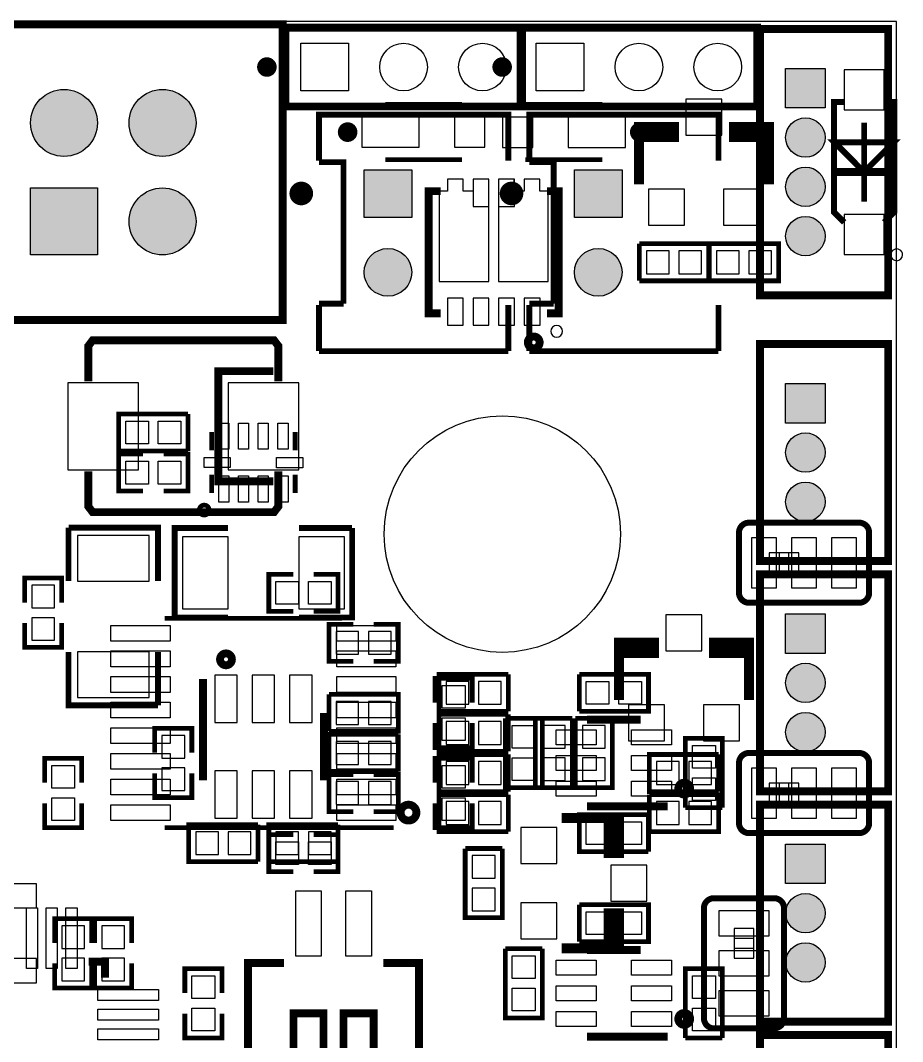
# Model space of a CAD drawing. Extents: x 0 to 44.2, y -0.6 to 47.
# Drawn here: x 21.77 to 44.16, y 21.13 to 47.03 of the extents above; entities that cross this region are included whole.
import ezdxf

# ---------------------------------------------------------------- set-up
doc = ezdxf.new("R2010")
doc.units = 0
doc.header["$MEASUREMENT"] = 0
doc.layers.get('0').update_dxf_attribs({"linetype": 'CONTINUOUS'})
for name, color, linetype in [('BOTTOM', 132, 'CONTINUOUS'), ('OUTLINE', 7, 'CONTINUOUS'), ('SILKSCREEN_BOTTOM', 230, 'CONTINUOUS'), ('SILKSCREEN_TOP', 7, 'CONTINUOUS'), ('SOLDERMASK_TOP', 94, 'CONTINUOUS')]:
    doc.layers.add(name, color=color, linetype=linetype)

msp = doc.modelspace()

# ---------------------------------------------------------------- hatches: boundary and pattern name
at = {"linetype": 'Continuous'}
h = msp.add_hatch(color=4, dxfattribs=at)
h.dxf.hatch_style = 1
edge = h.paths.add_edge_path()
edge.add_arc((32.004, 1.88976), 0.60452, 0, 360)
edge = h.paths.add_edge_path()
edge.add_arc((27.686, 1.88976), 0.60452, 0, 360)
h.paths.add_polyline_path([(25.0825, 2.49428), (26.29154, 2.49428), (26.29154, 1.28524), (25.0825, 1.28524)])
edge = h.paths.add_edge_path()
edge.add_arc((21.336, 1.88976), 0.60452, 0, 360)
h.paths.add_polyline_path([(18.7325, 2.49428), (19.94154, 2.49428), (19.94154, 1.28524), (18.7325, 1.28524)])
edge = h.paths.add_edge_path()
edge.add_arc((22.88032, 44.42968), 0.84963, 0, 360)
h.paths.add_polyline_path([(22.03069, 42.77995), (23.72995, 42.77995), (23.72995, 41.08069), (22.03069, 41.08069)])
edge = h.paths.add_edge_path()
edge.add_arc((25.37968, 44.42968), 0.84963, 0, 360)
edge = h.paths.add_edge_path()
edge.add_arc((25.37968, 41.93032), 0.84963, 0, 360)
h.paths.add_polyline_path([(16.21028, 45.51426), (16.21028, 44.30522), (15.00124, 44.30522), (15.00124, 45.51426)])
edge = h.paths.add_edge_path()
edge.add_arc((15.60576, 42.91076), 0.60452, 0, 360)
edge = h.paths.add_edge_path()
edge.add_arc((15.60576, 40.90924), 0.60452, 0, 360)
edge = h.paths.add_edge_path()
edge.add_arc((15.60576, 38.91026), 0.60452, 0, 360)
edge = h.paths.add_edge_path()
edge.add_arc((11.20902, 40.1701), 0.50038, 0, 360)
edge = h.paths.add_edge_path()
edge.add_arc((11.20902, 41.42232), 0.50038, 0, 360)
edge = h.paths.add_edge_path()
edge.add_arc((11.20902, 42.672), 0.50038, 0, 360)
edge = h.paths.add_edge_path()
edge.add_arc((11.20902, 43.92168), 0.50038, 0, 360)
h.paths.add_polyline_path([(10.70864, 45.67174), (11.7094, 45.67174), (11.7094, 44.67098), (10.70864, 44.67098)])
h.paths.add_polyline_path([(6.89864, 45.67174), (7.8994, 45.67174), (7.8994, 44.67098), (6.89864, 44.67098)])
edge = h.paths.add_edge_path()
edge.add_arc((7.39902, 43.92168), 0.50038, 0, 360)
edge = h.paths.add_edge_path()
edge.add_arc((7.39902, 42.672), 0.50038, 0, 360)
edge = h.paths.add_edge_path()
edge.add_arc((4.29768, 43.14698), 0.50038, 0, 360)
edge = h.paths.add_edge_path()
edge.add_arc((3.048, 43.14698), 0.50038, 0, 360)
h.paths.add_polyline_path([(1.29794, 43.64736), (1.29794, 42.6466), (2.2987, 42.6466), (2.2987, 43.64736)])
edge = h.paths.add_edge_path()
edge.add_arc((2.25298, 27.1399), 0.50038, 0, 360)
edge = h.paths.add_edge_path()
edge.add_arc((2.25298, 25.88768), 0.50038, 0, 360)
edge = h.paths.add_edge_path()
edge.add_arc((2.25298, 24.638), 0.50038, 0, 360)
edge = h.paths.add_edge_path()
edge.add_arc((2.25298, 23.38832), 0.50038, 0, 360)
h.paths.add_polyline_path([(2.75336, 21.63826), (1.7526, 21.63826), (1.7526, 22.63902), (2.75336, 22.63902)])
edge = h.paths.add_edge_path()
edge.add_arc((2.50698, 5.6261), 0.50038, 0, 360)
edge = h.paths.add_edge_path()
edge.add_arc((2.50698, 6.87832), 0.50038, 0, 360)
edge = h.paths.add_edge_path()
edge.add_arc((2.50698, 8.128), 0.50038, 0, 360)
edge = h.paths.add_edge_path()
edge.add_arc((2.50698, 9.37768), 0.50038, 0, 360)
h.paths.add_polyline_path([(3.00736, 11.12774), (2.0066, 11.12774), (2.0066, 10.12698), (3.00736, 10.12698)])
h = msp.add_hatch(color=4, dxfattribs=at)
h.dxf.hatch_style = 1
edge = h.paths.add_edge_path()
edge.add_arc((41.68902, 13.81252), 0.50038, 0, 360)
edge = h.paths.add_edge_path()
edge.add_arc((41.68902, 12.56284), 0.50038, 0, 360)
edge = h.paths.add_edge_path()
edge.add_arc((41.68902, 11.31316), 0.50038, 0, 360)
h.paths.add_polyline_path([(41.18864, 9.5631), (42.1894, 9.5631), (42.1894, 10.56386), (41.18864, 10.56386)])
h.paths.add_polyline_path([(41.18864, 16.79194), (42.1894, 16.79194), (42.1894, 17.7927), (41.18864, 17.7927)])
edge = h.paths.add_edge_path()
edge.add_arc((41.68902, 18.542), 0.50038, 0, 360)
edge = h.paths.add_edge_path()
edge.add_arc((41.68902, 19.79168), 0.50038, 0, 360)
h.paths.add_polyline_path([(41.18864, 26.13406), (42.1894, 26.13406), (42.1894, 25.1333), (41.18864, 25.1333)])
edge = h.paths.add_edge_path()
edge.add_arc((41.68902, 24.384), 0.50038, 0, 360)
edge = h.paths.add_edge_path()
edge.add_arc((41.68902, 23.13432), 0.50038, 0, 360)
h.paths.add_polyline_path([(41.18864, 31.97606), (42.1894, 31.97606), (42.1894, 30.9753), (41.18864, 30.9753)])
edge = h.paths.add_edge_path()
edge.add_arc((41.68902, 30.226), 0.50038, 0, 360)
edge = h.paths.add_edge_path()
edge.add_arc((41.68902, 28.97632), 0.50038, 0, 360)
h.paths.add_polyline_path([(41.18864, 37.81806), (42.1894, 37.81806), (42.1894, 36.8173), (41.18864, 36.8173)])
edge = h.paths.add_edge_path()
edge.add_arc((41.68902, 36.068), 0.50038, 0, 360)
edge = h.paths.add_edge_path()
edge.add_arc((41.68902, 34.81832), 0.50038, 0, 360)
h.paths.add_polyline_path([(41.18864, 45.8089), (42.1894, 45.8089), (42.1894, 44.80814), (41.18864, 44.80814)])
edge = h.paths.add_edge_path()
edge.add_arc((41.68902, 44.05884), 0.50038, 0, 360)
edge = h.paths.add_edge_path()
edge.add_arc((41.68902, 42.80916), 0.50038, 0, 360)
edge = h.paths.add_edge_path()
edge.add_arc((41.68902, 41.55948), 0.50038, 0, 360)
h.paths.add_polyline_path([(37.03828, 43.2435), (37.03828, 42.03446), (35.82924, 42.03446), (35.82924, 43.2435)])
edge = h.paths.add_edge_path()
edge.add_arc((36.43376, 40.64), 0.60452, 0, 360)
edge = h.paths.add_edge_path()
edge.add_arc((31.09976, 40.64), 0.60452, 0, 360)
h.paths.add_polyline_path([(31.70428, 43.2435), (31.70428, 42.03446), (30.49524, 42.03446), (30.49524, 43.2435)])
edge = h.paths.add_edge_path()
edge.add_arc((41.402, 2.49682), 0.77978, 0, 360)
h.paths.add_polyline_path([(39.64178, 3.2766), (38.08222, 3.2766), (38.08222, 1.71704), (39.64178, 1.71704)])
h.paths.add_polyline_path([(34.6075, 2.49428), (33.39846, 2.49428), (33.39846, 1.28524), (34.6075, 1.28524)])
edge = h.paths.add_edge_path(flags=17)
edge.add_arc((32.004, 1.88976), 0.60452, 0, 360)
edge = h.paths.add_edge_path(flags=17)
edge.add_arc((32.004, 1.88976), 0.60452, 0, 360)
h = msp.add_hatch(color=6, dxfattribs=at)
h.dxf.hatch_style = 1
edge = h.paths.add_edge_path()
edge.add_arc((22.88032, 44.42968), 0.84963, 0, 360)
h = msp.add_hatch(color=6, dxfattribs=at)
h.dxf.hatch_style = 1
edge = h.paths.add_edge_path()
edge.add_arc((25.37968, 44.42968), 0.84963, 0, 360)
edge = h.paths.add_edge_path()
edge.add_arc((25.37968, 41.93032), 0.84963, 0, 360)
h.paths.add_polyline_path([(22.03069, 42.77995), (23.72995, 42.77995), (23.72995, 41.08069), (22.03069, 41.08069)])
edge = h.paths.add_edge_path()
edge.add_arc((41.402, 2.49682), 0.77978, 0, 360)
h.paths.add_polyline_path([(39.64178, 3.2766), (38.08222, 3.2766), (38.08222, 1.71704), (39.64178, 1.71704)])

# ---------------------------------------------------------------- linework, layer by layer
at = {"layer": 'BOTTOM'}
for points in [[(28.8925, 45.24248), (28.8925, 46.45152), (30.10154, 46.45152), (30.10154, 45.24248)], [(34.8615, 45.24248), (34.8615, 46.45152), (36.07054, 46.45152), (36.07054, 45.24248)], [(41.18864, 45.8089), (42.1894, 45.8089), (42.1894, 44.80814), (41.18864, 44.80814)], [(43.688, 45.77842), (42.672, 45.77842), (42.672, 44.76242), (43.688, 44.76242)], [(39.5732, 44.1198), (39.5732, 45.0342), (38.6588, 45.0342), (38.6588, 44.1198)], [(30.44063, 44.58081), (30.44063, 43.81119), (31.89097, 43.81119), (31.89097, 44.58081)], [(32.78886, 44.58081), (32.78886, 43.81119), (33.56102, 43.81119), (33.56102, 44.58081)], [(34.77514, 43.80992), (34.77514, 44.57954), (34.00298, 44.57954), (34.00298, 43.80992)], [(37.12464, 43.80992), (37.12464, 44.57954), (35.6743, 44.57954), (35.6743, 43.80992)], [(31.70428, 43.2435), (31.70428, 42.03446), (30.49524, 42.03446), (30.49524, 43.2435)], [(32.3977, 40.40378), (33.65754, 40.40378), (33.65754, 42.99966), (33.25876, 42.99966), (33.25876, 42.69994), (33.0073, 42.69994), (33.0073, 42.99966), (32.60852, 42.99966), (32.60852, 42.69994), (32.3977, 42.69994)], [(33.25749, 42.30878), (33.65627, 42.30878), (33.65627, 42.99966), (33.25749, 42.99966)], [(33.90646, 40.40378), (35.1663, 40.40378), (35.1663, 42.69994), (34.95548, 42.69994), (34.95548, 42.99966), (34.5567, 42.99966), (34.5567, 42.69994), (34.30524, 42.69994), (34.30524, 42.99966), (33.90646, 42.99966)], [(33.90773, 42.30878), (34.30651, 42.30878), (34.30651, 42.99966), (33.90773, 42.99966)], [(37.03828, 43.2435), (37.03828, 42.03446), (35.82924, 42.03446), (35.82924, 43.2435)], [(22.03069, 42.77995), (23.72995, 42.77995), (23.72995, 41.08069), (22.03069, 41.08069)], [(38.6207, 41.8338), (38.6207, 42.7482), (37.7063, 42.7482), (37.7063, 41.8338)], [(40.5257, 41.8338), (40.5257, 42.7482), (39.6113, 42.7482), (39.6113, 41.8338)], [(42.672, 41.08958), (43.688, 41.08958), (43.688, 42.10558), (42.672, 42.10558)], [(38.22954, 40.60444), (38.22954, 41.18356), (37.6555, 41.18356), (37.6555, 40.60444)], [(38.47846, 41.18356), (38.47846, 40.60444), (39.0525, 40.60444), (39.0525, 41.18356)], [(40.00754, 40.60444), (40.00754, 41.18356), (39.4335, 41.18356), (39.4335, 40.60444)], [(40.25646, 41.18356), (40.25646, 40.60444), (40.8305, 40.60444), (40.8305, 41.18356)], [(32.60725, 39.29634), (33.00603, 39.29634), (33.00603, 39.98722), (32.60725, 39.98722)], [(33.25749, 39.29634), (33.65627, 39.29634), (33.65627, 39.98722), (33.25749, 39.98722)], [(33.90773, 39.29634), (34.30651, 39.29634), (34.30651, 39.98722), (33.90773, 39.98722)], [(34.55797, 39.29634), (34.95675, 39.29634), (34.95675, 39.98722), (34.55797, 39.98722)], [(24.77008, 35.63112), (24.77008, 37.84092), (22.97938, 37.84092), (22.97938, 35.63112)], [(28.83916, 35.63112), (28.83916, 37.84092), (27.04846, 37.84092), (27.04846, 35.63112)], [(41.18864, 37.81806), (42.1894, 37.81806), (42.1894, 36.8173), (41.18864, 36.8173)], [(25.04059, 33.96615), (23.21941, 33.96615), (23.21941, 32.80537), (25.04059, 32.80537)], [(27.04592, 32.10814), (27.04592, 33.92932), (25.88514, 33.92932), (25.88514, 32.10814)], [(29.9974, 32.10814), (29.9974, 33.92932), (28.83662, 33.92932), (28.83662, 32.10814)], [(40.3225, 33.909), (40.3225, 32.639), (40.9575, 32.639), (40.9575, 33.909)], [(41.3385, 33.909), (41.3385, 32.639), (41.9735, 32.639), (41.9735, 33.909)], [(42.3545, 33.909), (42.3545, 32.639), (42.9895, 32.639), (42.9895, 33.909)], [(41.27246, 33.02254), (41.27246, 33.52292), (40.77208, 33.52292), (40.77208, 33.02254)], [(41.52646, 33.02254), (41.52646, 33.52292), (41.02608, 33.52292), (41.02608, 33.02254)], [(22.06244, 32.12846), (22.64156, 32.12846), (22.64156, 32.7025), (22.06244, 32.7025)], [(22.64156, 31.87954), (22.06244, 31.87954), (22.06244, 31.3055), (22.64156, 31.3055)], [(39.0652, 31.0388), (39.0652, 31.9532), (38.1508, 31.9532), (38.1508, 31.0388)], [(41.18864, 31.97606), (42.1894, 31.97606), (42.1894, 30.9753), (41.18864, 30.9753)], [(30.35554, 30.95244), (30.35554, 31.53156), (29.7815, 31.53156), (29.7815, 30.95244)], [(30.60446, 31.53156), (30.60446, 30.95244), (31.1785, 30.95244), (31.1785, 31.53156)], [(25.04059, 31.01467), (23.21941, 31.01467), (23.21941, 29.85389), (25.04059, 29.85389)], [(27.27452, 30.42158), (26.70556, 30.42158), (26.70556, 29.2227), (27.27452, 29.2227)], [(28.22448, 30.42158), (27.65552, 30.42158), (27.65552, 29.2227), (28.22448, 29.2227)], [(29.17444, 30.42158), (28.60548, 30.42158), (28.60548, 29.2227), (29.17444, 29.2227)], [(33.14954, 29.68244), (33.14954, 30.26156), (32.5755, 30.26156), (32.5755, 29.68244)], [(33.39846, 30.26156), (33.39846, 29.68244), (33.9725, 29.68244), (33.9725, 30.26156)], [(30.35554, 29.17444), (30.35554, 29.75356), (29.7815, 29.75356), (29.7815, 29.17444)], [(30.60446, 29.75356), (30.60446, 29.17444), (31.1785, 29.17444), (31.1785, 29.75356)], [(38.1127, 28.7528), (38.1127, 29.6672), (37.1983, 29.6672), (37.1983, 28.7528)], [(40.0177, 28.7528), (40.0177, 29.6672), (39.1033, 29.6672), (39.1033, 28.7528)], [(33.14954, 28.66644), (33.14954, 29.24556), (32.5755, 29.24556), (32.5755, 28.66644)], [(33.39846, 29.24556), (33.39846, 28.66644), (33.9725, 28.66644), (33.9725, 29.24556)], [(35.01644, 28.57246), (35.59556, 28.57246), (35.59556, 29.1465), (35.01644, 29.1465)], [(36.03244, 28.57246), (36.61156, 28.57246), (36.61156, 29.1465), (36.03244, 29.1465)], [(25.36444, 28.31846), (25.94356, 28.31846), (25.94356, 28.8925), (25.36444, 28.8925)], [(30.35554, 28.15844), (30.35554, 28.73756), (29.7815, 28.73756), (29.7815, 28.15844)], [(30.60446, 28.73756), (30.60446, 28.15844), (31.1785, 28.15844), (31.1785, 28.73756)], [(35.59556, 28.32354), (35.01644, 28.32354), (35.01644, 27.7495), (35.59556, 27.7495)], [(36.61156, 28.32354), (36.03244, 28.32354), (36.03244, 27.7495), (36.61156, 27.7495)], [(25.94356, 28.06954), (25.36444, 28.06954), (25.36444, 27.4955), (25.94356, 27.4955)], [(27.27452, 27.99334), (26.70556, 27.99334), (26.70556, 26.79446), (27.27452, 26.79446)], [(28.22448, 27.99334), (27.65552, 27.99334), (27.65552, 26.79446), (28.22448, 26.79446)], [(29.17444, 27.99334), (28.60548, 27.99334), (28.60548, 26.79446), (29.17444, 26.79446)], [(33.14954, 27.65044), (33.14954, 28.22956), (32.5755, 28.22956), (32.5755, 27.65044)], [(33.39846, 28.22956), (33.39846, 27.65044), (33.9725, 27.65044), (33.9725, 28.22956)], [(38.48354, 27.65044), (38.48354, 28.22956), (37.9095, 28.22956), (37.9095, 27.65044)], [(38.73246, 28.22956), (38.73246, 27.65044), (39.3065, 27.65044), (39.3065, 28.22956)], [(40.3225, 28.067), (40.3225, 26.797), (40.9575, 26.797), (40.9575, 28.067)], [(41.3385, 28.067), (41.3385, 26.797), (41.9735, 26.797), (41.9735, 28.067)], [(42.3545, 28.067), (42.3545, 26.797), (42.9895, 26.797), (42.9895, 28.067)], [(30.35554, 27.14244), (30.35554, 27.72156), (29.7815, 27.72156), (29.7815, 27.14244)], [(30.60446, 27.72156), (30.60446, 27.14244), (31.1785, 27.14244), (31.1785, 27.72156)], [(41.27246, 27.18054), (41.27246, 27.68092), (40.77208, 27.68092), (40.77208, 27.18054)], [(41.52646, 27.18054), (41.52646, 27.68092), (41.02608, 27.68092), (41.02608, 27.18054)], [(33.14954, 26.63444), (33.14954, 27.21356), (32.5755, 27.21356), (32.5755, 26.63444)], [(33.39846, 27.21356), (33.39846, 26.63444), (33.9725, 26.63444), (33.9725, 27.21356)], [(38.48354, 26.63444), (38.48354, 27.21356), (37.9095, 27.21356), (37.9095, 26.63444)], [(38.73246, 27.21356), (38.73246, 26.63444), (39.3065, 26.63444), (39.3065, 27.21356)], [(26.79954, 25.87244), (26.79954, 26.45156), (26.2255, 26.45156), (26.2255, 25.87244)], [(27.04846, 26.45156), (27.04846, 25.87244), (27.6225, 25.87244), (27.6225, 26.45156)], [(28.83154, 25.87244), (28.83154, 26.45156), (28.2575, 26.45156), (28.2575, 25.87244)], [(29.08046, 26.45156), (29.08046, 25.87244), (29.6545, 25.87244), (29.6545, 26.45156)], [(34.4678, 25.6413), (35.3822, 25.6413), (35.3822, 26.5557), (34.4678, 26.5557)], [(41.18864, 26.13406), (42.1894, 26.13406), (42.1894, 25.1333), (41.18864, 25.1333)], [(33.23844, 25.27046), (33.81756, 25.27046), (33.81756, 25.8445), (33.23844, 25.8445)], [(36.7538, 24.6888), (37.6682, 24.6888), (37.6682, 25.6032), (36.7538, 25.6032)], [(20.97024, 25.13076), (20.97024, 24.52116), (22.17928, 24.52116), (22.17928, 25.13076)], [(33.81756, 25.02154), (33.23844, 25.02154), (33.23844, 24.4475), (33.81756, 24.4475)], [(34.4678, 23.7363), (35.3822, 23.7363), (35.3822, 24.6507), (34.4678, 24.6507)], [(40.767, 24.4475), (39.497, 24.4475), (39.497, 23.8125), (40.767, 23.8125)], [(22.82444, 23.49246), (23.40356, 23.49246), (23.40356, 24.0665), (22.82444, 24.0665)], [(23.84044, 23.49246), (24.41956, 23.49246), (24.41956, 24.0665), (23.84044, 24.0665)], [(39.88181, 23.49881), (40.38219, 23.49881), (40.38219, 23.99919), (39.88181, 23.99919)], [(39.88181, 23.24481), (40.38219, 23.24481), (40.38219, 23.74519), (39.88181, 23.74519)], [(40.767, 23.4315), (39.497, 23.4315), (39.497, 22.7965), (40.767, 22.7965)], [(20.97024, 23.23084), (20.97024, 22.62124), (22.17928, 22.62124), (22.17928, 23.23084)], [(23.40356, 23.24354), (22.82444, 23.24354), (22.82444, 22.6695), (23.40356, 22.6695)], [(24.41956, 23.24354), (23.84044, 23.24354), (23.84044, 22.6695), (24.41956, 22.6695)], [(40.767, 22.4155), (39.497, 22.4155), (39.497, 21.7805), (40.767, 21.7805)]]:
    msp.add_lwpolyline(points, close=True, dxfattribs=at)
for centre, radius in [((31.496, 45.847), 0.60452), ((33.49752, 45.847), 0.60452), ((37.465, 45.847), 0.60452), ((39.46652, 45.847), 0.60452), ((22.88032, 44.42968), 0.84963), ((25.37968, 44.42968), 0.84963), ((41.68902, 44.05884), 0.50038), ((41.68902, 42.80916), 0.50038), ((25.37968, 41.93032), 0.84963), ((41.68902, 41.55948), 0.50038), ((31.09976, 40.64), 0.60452), ((36.43376, 40.64), 0.60452), ((34.00044, 34.00044), 2.99974), ((41.68902, 36.068), 0.50038), ((41.68902, 34.81832), 0.50038), ((41.68902, 30.226), 0.50038), ((41.68902, 28.97632), 0.50038), ((41.68902, 24.384), 0.50038), ((41.68902, 23.13432), 0.50038)]:
    msp.add_circle(centre, radius, dxfattribs=at)
at = {"layer": 'OUTLINE'}
msp.add_lwpolyline([(0, 47.00016), (0, 0), (44.00042, 0), (44.00042, 47.00016)], close=True, dxfattribs=at)
at = {"layer": 'SILKSCREEN_BOTTOM'}
for points, const_width in [([(32.97936, 44.89704), (31.02864, 44.89704)], 0.11938), ([(36.53536, 44.89704), (34.58464, 44.89704)], 0.11938), ([(42.672, 41.91), (42.418, 42.164), (42.418, 44.958), (42.672, 44.958)], 0.1524), ([(43.688, 44.958), (43.942, 44.958), (43.942, 42.164), (43.688, 41.91)], 0.1524), ([(37.465, 44.069), (38.354, 44.069), (38.354, 44.323), (37.465, 44.323), (37.465, 42.8752)], 0.254), ([(40.767, 44.069), (39.878, 44.069), (39.878, 44.323), (40.767, 44.323), (40.767, 42.8752)], 0.254), ([(43.18, 42.43324), (43.18, 44.43476)], 0.14986), ([(43.18, 43.18508), (43.9293, 43.93438), (42.4307, 43.93438), (43.18, 43.18508)], 0.14986), ([(31.02864, 43.49496), (32.97936, 43.49496)], 0.11938), ([(34.58464, 43.49496), (36.53536, 43.49496)], 0.11938), ([(42.4307, 43.18508), (43.9293, 43.18508)], 0.20066), ([(32.43326, 42.6974), (32.131, 42.6974), (32.131, 39.5986), (32.43326, 39.5986)], 0.20066), ([(35.13074, 42.6974), (35.433, 42.6974), (35.433, 39.5986), (35.13074, 39.5986)], 0.20066), ([(37.47516, 40.4241), (37.47516, 41.3639)], 0.11938), ([(37.47516, 40.4241), (39.23284, 40.4241), (39.23284, 41.3639), (37.47516, 41.3639)], 0.11938), ([(39.25316, 40.4241), (39.25316, 41.3639)], 0.11938), ([(39.25316, 40.4241), (41.01084, 40.4241), (41.01084, 41.3639), (39.25316, 41.3639)], 0.11938), ([(23.495, 37.87902), (23.495, 38.76802), (23.60676, 38.91534), (28.20924, 38.91534), (28.321, 38.76802), (28.321, 37.87902)], 0.20066), ([(28.194, 38.13302), (26.797, 38.13302), (26.797, 35.33902), (28.194, 35.33902)], 0.20066), ([(23.495, 35.59302), (23.495, 34.70402), (23.60676, 34.5567), (28.20924, 34.5567), (28.321, 34.70402), (28.321, 35.59302)], 0.20066), ([(25.26538, 32.80918), (25.26538, 34.16046), (22.99462, 34.16046)], 0.14986), ([(22.99462, 32.80918), (22.99462, 34.16046)], 0.14986), ([(27.04084, 34.15538), (25.68956, 34.15538), (25.68956, 31.88462)], 0.14986), ([(28.83916, 31.88462), (30.19044, 31.88462), (30.19044, 34.15538)], 0.14986), ([(28.83916, 34.15538), (30.19044, 34.15538)], 0.14986), ([(40.259, 34.29), (43.053, 34.29)], 0.1524), ([(40.005, 34.036), (40.005, 32.512)], 0.1524), ([(43.307, 34.036), (43.307, 32.512)], 0.1524), ([(22.8219, 32.26308), (22.8219, 32.88284), (21.8821, 32.88284), (21.8821, 32.26308)], 0.11938), ([(40.259, 32.258), (43.053, 32.258)], 0.1524), ([(27.04084, 31.88462), (25.68956, 31.88462)], 0.14986), ([(22.8219, 31.74492), (22.8219, 31.12516), (21.8821, 31.12516), (21.8821, 31.74492)], 0.11938), ([(30.22092, 31.7119), (29.60116, 31.7119), (29.60116, 30.7721), (30.22092, 30.7721)], 0.11938), ([(30.73908, 31.7119), (31.35884, 31.7119), (31.35884, 30.7721), (30.73908, 30.7721)], 0.11938), ([(36.957, 30.988), (37.846, 30.988), (37.846, 31.242), (36.957, 31.242), (36.957, 29.7942)], 0.254), ([(40.259, 30.988), (39.37, 30.988), (39.37, 31.242), (40.259, 31.242), (40.259, 29.7942)], 0.254), ([(22.99462, 31.01086), (22.99462, 29.65958), (25.26538, 29.65958)], 0.14986), ([(25.26538, 31.01086), (25.26538, 29.65958)], 0.14986), ([(26.40584, 30.32252), (26.40584, 27.75712)], 0.20066), ([(34.15284, 30.4419), (32.39516, 30.4419), (32.39516, 29.5021), (34.15284, 29.5021)], 0.11938), ([(34.15284, 30.4419), (34.15284, 29.5021)], 0.11938), ([(29.60116, 28.9941), (29.60116, 29.9339)], 0.11938), ([(29.60116, 28.9941), (31.35884, 28.9941), (31.35884, 29.9339), (29.60116, 29.9339)], 0.11938), ([(29.47416, 29.45892), (29.47416, 27.75712)], 0.20066), ([(34.15284, 29.4259), (32.39516, 29.4259), (32.39516, 28.4861), (34.15284, 28.4861)], 0.11938), ([(34.15284, 29.4259), (34.15284, 28.4861)], 0.11938), ([(34.8361, 29.32684), (35.7759, 29.32684)], 0.11938), ([(34.8361, 29.32684), (34.8361, 27.56916), (35.7759, 27.56916), (35.7759, 29.32684)], 0.11938), ([(35.8521, 29.32684), (36.7919, 29.32684)], 0.11938), ([(35.8521, 29.32684), (35.8521, 27.56916), (36.7919, 27.56916), (36.7919, 29.32684)], 0.11938), ([(25.1841, 28.45308), (25.1841, 29.07284), (26.1239, 29.07284), (26.1239, 28.45308)], 0.11938), ([(31.35884, 28.9179), (29.60116, 28.9179), (29.60116, 27.9781), (31.35884, 27.9781)], 0.11938), ([(31.35884, 28.9179), (31.35884, 27.9781)], 0.11938), ([(40.259, 28.448), (43.053, 28.448)], 0.1524), ([(34.15284, 28.4099), (32.39516, 28.4099), (32.39516, 27.4701), (34.15284, 27.4701)], 0.11938), ([(34.15284, 28.4099), (34.15284, 27.4701)], 0.11938), ([(39.48684, 28.4099), (37.72916, 28.4099), (37.72916, 27.4701), (39.48684, 27.4701)], 0.11938), ([(39.48684, 28.4099), (39.48684, 27.4701)], 0.11938), ([(40.005, 28.194), (40.005, 26.67)], 0.1524), ([(43.307, 28.194), (43.307, 26.67)], 0.1524), ([(25.1841, 27.93492), (25.1841, 27.31516), (26.1239, 27.31516), (26.1239, 27.93492)], 0.11938), ([(30.22092, 26.9621), (29.60116, 26.9621), (29.60116, 27.9019), (30.22092, 27.9019)], 0.11938), ([(30.73908, 26.9621), (31.35884, 26.9621), (31.35884, 27.9019), (30.73908, 27.9019)], 0.11938), ([(34.15284, 27.3939), (32.39516, 27.3939), (32.39516, 26.4541), (34.15284, 26.4541)], 0.11938), ([(34.15284, 27.3939), (34.15284, 26.4541)], 0.11938), ([(37.72916, 26.4541), (37.72916, 27.3939)], 0.11938), ([(37.72916, 26.4541), (39.48684, 26.4541), (39.48684, 27.3939), (37.72916, 27.3939)], 0.11938), ([(27.80284, 26.6319), (26.04516, 26.6319), (26.04516, 25.6921), (27.80284, 25.6921)], 0.11938), ([(27.80284, 26.6319), (27.80284, 25.6921)], 0.11938), ([(29.83484, 26.6319), (28.07716, 26.6319), (28.07716, 25.6921), (29.83484, 25.6921)], 0.11938), ([(29.83484, 26.6319), (29.83484, 25.6921)], 0.11938), ([(36.703, 26.797), (36.703, 25.908), (36.957, 25.908), (36.957, 26.797), (35.5092, 26.797)], 0.254), ([(40.259, 26.416), (43.053, 26.416)], 0.1524), ([(33.0581, 26.02484), (33.9979, 26.02484)], 0.11938), ([(33.0581, 26.02484), (33.0581, 24.26716), (33.9979, 24.26716), (33.9979, 26.02484)], 0.11938), ([(40.894, 24.765), (39.37, 24.765)], 0.1524), ([(36.703, 23.495), (36.703, 24.384), (36.957, 24.384), (36.957, 23.495), (35.5092, 23.495)], 0.254), ([(39.116, 24.511), (39.116, 21.717)], 0.1524), ([(41.148, 24.511), (41.148, 21.717)], 0.1524), ([(22.6441, 23.62708), (22.6441, 24.24684), (23.5839, 24.24684), (23.5839, 23.62708)], 0.11938), ([(23.6601, 23.62708), (23.6601, 24.24684), (24.5999, 24.24684), (24.5999, 23.62708)], 0.11938), ([(22.6441, 23.10892), (22.6441, 22.48916), (23.5839, 22.48916), (23.5839, 23.10892)], 0.11938), ([(23.6601, 23.10892), (23.6601, 22.48916), (24.5999, 22.48916), (24.5999, 23.10892)], 0.11938), ([(40.894, 21.463), (39.37, 21.463)], 0.1524), ([(40.5384, 15.79118), (43.7896, 15.79118), (43.7896, 21.29282), (40.5384, 21.29282), (40.5384, 15.79118)], 0.20066)]:
    msp.add_lwpolyline(points, dxfattribs=dict(at, const_width=const_width))
for points, const_width in [([(30.2006, 44.196, 1), (29.95168, 44.196, 1), (30.2006, 44.196)], 0.24892), ([(37.61232, 44.196, 1), (37.3634, 44.196, 1), (37.61232, 44.196)], 0.24892), ([(34.94786, 38.862, 1), (34.64814, 38.862, 1), (34.94786, 38.862)], 0.20066), ([(40.005, 34.036, -0.414214), (40.259, 34.29)], 0.1524), ([(43.053, 34.29, -0.414214), (43.307, 34.036)], 0.1524), ([(40.259, 32.258, -0.414214), (40.005, 32.512)], 0.1524), ([(43.307, 32.512, -0.414214), (43.053, 32.258)], 0.1524), ([(27.1399, 30.8229, 1.000801), (26.84018, 30.8229, 0.9992), (27.1399, 30.8229)], 0.20066), ([(40.005, 28.194, -0.414214), (40.259, 28.448)], 0.1524), ([(43.053, 28.448, -0.414214), (43.307, 28.194)], 0.1524), ([(40.259, 26.416, -0.414214), (40.005, 26.67)], 0.1524), ([(43.307, 26.67, -0.414214), (43.053, 26.416)], 0.1524), ([(39.116, 24.511, -0.414214), (39.37, 24.765)], 0.1524), ([(40.894, 24.765, -0.414214), (41.148, 24.511)], 0.1524), ([(39.37, 21.463, -0.414214), (39.116, 21.717)], 0.1524), ([(41.148, 21.717, -0.414214), (40.894, 21.463)], 0.1524)]:
    msp.add_lwpolyline(points, format="xyb", dxfattribs=dict(at, const_width=const_width))
for points in [[(44.15536, 41.0845, 1), (43.85464, 41.0835, 1)], [(35.52698, 39.14394, 1), (35.23102, 39.14406, 1)]]:
    msp.add_lwpolyline(points, format="xyb", close=True, dxfattribs=at)
at = {"layer": 'SILKSCREEN_TOP'}
for points, const_width in [([(19.82978, 46.92904), (28.43022, 46.92904), (28.43022, 39.42842), (19.82978, 39.42842), (19.82978, 46.92904)], 0.20066), ([(28.49626, 44.84624), (28.49626, 46.84776), (34.49828, 46.84776), (34.49828, 44.84624), (28.49626, 44.84624)], 0.20066), ([(34.46526, 44.84624), (34.46526, 46.84776), (40.46728, 46.84776), (40.46728, 44.84624), (34.46526, 44.84624)], 0.20066), ([(40.5384, 46.80966), (43.7896, 46.80966), (43.7896, 40.05834), (40.5384, 40.05834), (40.5384, 46.80966)], 0.20066), ([(29.3497, 43.46956), (29.3497, 44.6405), (34.1503, 44.6405), (34.1503, 43.46956)], 0.14986), ([(34.6837, 43.46956), (34.6837, 44.6405), (39.4843, 44.6405), (39.4843, 43.46956)], 0.14986), ([(29.972, 39.84498), (29.972, 43.434), (29.3497, 43.434)], 0.14986), ([(35.306, 39.84498), (35.306, 43.434), (34.6837, 43.434)], 0.14986), ([(29.3497, 39.84498), (29.972, 39.84498)], 0.14986), ([(34.6837, 39.84498), (35.306, 39.84498)], 0.14986), ([(29.3497, 39.80942), (29.3497, 38.64102)], 0.14986), ([(34.1503, 38.64102), (34.1503, 39.80942)], 0.14986), ([(34.6837, 39.80942), (34.6837, 38.64102)], 0.14986), ([(39.4843, 38.64102), (39.4843, 39.80942)], 0.14986), ([(40.5384, 38.81882), (43.7896, 38.81882), (43.7896, 33.31718), (40.5384, 33.31718), (40.5384, 38.81882)], 0.20066), ([(29.3497, 38.64102), (34.1503, 38.64102)], 0.14986), ([(34.6837, 38.64102), (39.4843, 38.64102)], 0.14986), ([(26.02484, 36.1061), (24.26716, 36.1061), (24.26716, 37.0459), (26.02484, 37.0459)], 0.11938), ([(26.02484, 36.1061), (26.02484, 37.0459)], 0.11938), ([(26.62682, 36.5887), (26.62682, 36.12134)], 0.11938), ([(28.74518, 36.5887), (28.74518, 36.12134)], 0.11938), ([(24.88692, 36.0299), (24.26716, 36.0299), (24.26716, 35.0901), (24.88692, 35.0901)], 0.11938), ([(25.40508, 36.0299), (26.02484, 36.0299), (26.02484, 35.0901), (25.40508, 35.0901)], 0.11938), ([(26.62682, 35.0393), (26.62682, 35.50666)], 0.11938), ([(28.74518, 35.0393), (28.74518, 35.50666)], 0.11938), ([(28.69692, 32.9819), (28.07716, 32.9819), (28.07716, 32.0421), (28.69692, 32.0421)], 0.11938), ([(29.21508, 32.9819), (29.83484, 32.9819), (29.83484, 32.0421), (29.21508, 32.0421)], 0.11938), ([(40.5384, 32.97682), (43.7896, 32.97682), (43.7896, 27.47518), (40.5384, 27.47518), (40.5384, 32.97682)], 0.20066), ([(29.93644, 31.8643), (25.43556, 31.8643)], 0.11938), ([(33.2359, 29.72308), (33.2359, 30.34284), (32.2961, 30.34284), (32.2961, 29.72308)], 0.11938), ([(35.95116, 30.4419), (35.95116, 29.5021)], 0.11938), ([(35.95116, 30.4419), (37.70884, 30.4419), (37.70884, 29.5021), (35.95116, 29.5021)], 0.11938), ([(35.0139, 29.32684), (34.0741, 29.32684)], 0.11938), ([(35.0139, 29.32684), (35.0139, 27.56916), (34.0741, 27.56916), (34.0741, 29.32684)], 0.11938), ([(37.51072, 29.29382), (36.14928, 29.29382)], 0.20066), ([(33.2359, 29.20492), (33.2359, 28.58516), (32.2961, 28.58516), (32.2961, 29.20492)], 0.11938), ([(38.6461, 27.06116), (38.6461, 28.81884), (39.5859, 28.81884), (39.5859, 27.06116)], 0.11938), ([(23.3299, 27.69108), (23.3299, 28.31084), (22.3901, 28.31084), (22.3901, 27.69108)], 0.11938), ([(33.2359, 27.69108), (33.2359, 28.31084), (32.2961, 28.31084), (32.2961, 27.69108)], 0.11938), ([(23.3299, 27.17292), (23.3299, 26.55316), (22.3901, 26.55316), (22.3901, 27.17292)], 0.11938), ([(33.2359, 27.17292), (33.2359, 26.55316), (32.2961, 26.55316), (32.2961, 27.17292)], 0.11938), ([(40.5384, 27.13482), (43.7896, 27.13482), (43.7896, 21.63318), (40.5384, 21.63318), (40.5384, 27.13482)], 0.20066), ([(37.70884, 25.9461), (35.95116, 25.9461), (35.95116, 26.8859), (37.70884, 26.8859)], 0.11938), ([(38.19398, 27.09418), (36.14928, 27.09418)], 0.20066), ([(37.70884, 25.9461), (37.70884, 26.8859)], 0.11938), ([(38.6461, 27.06116), (39.5859, 27.06116)], 0.11938), ([(31.242, 26.5557), (25.43556, 26.5557)], 0.11938), ([(28.69692, 26.3779), (28.07716, 26.3779), (28.07716, 25.4381), (28.69692, 25.4381)], 0.11938), ([(29.21508, 26.3779), (29.83484, 26.3779), (29.83484, 25.4381), (29.21508, 25.4381)], 0.11938), ([(35.95116, 24.5999), (35.95116, 23.6601)], 0.11938), ([(35.95116, 24.5999), (37.70884, 24.5999), (37.70884, 23.6601), (35.95116, 23.6601)], 0.11938), ([(35.0139, 23.48484), (34.0741, 23.48484)], 0.11938), ([(35.0139, 23.48484), (35.0139, 21.72716), (34.0741, 21.72716), (34.0741, 23.48484)], 0.11938), ([(37.51072, 23.45182), (36.14928, 23.45182)], 0.20066), ([(23.91918, 22.74824), (23.91918, 23.15718), (23.51024, 23.15718)], 0.20066), ([(28.45816, 23.11908), (27.54884, 23.11908), (27.54884, 17.52092), (28.45816, 17.52092)], 0.20066), ([(30.97784, 23.11908), (31.88716, 23.11908), (31.88716, 17.52092), (30.97784, 17.52092)], 0.20066), ([(25.9461, 22.35708), (25.9461, 22.97684), (26.8859, 22.97684), (26.8859, 22.35708)], 0.11938), ([(38.6461, 21.21916), (38.6461, 22.97684), (39.5859, 22.97684), (39.5859, 21.21916)], 0.11938), ([(25.9461, 21.83892), (25.9461, 21.21916), (26.8859, 21.21916), (26.8859, 21.83892)], 0.11938), ([(28.702, 19.304), (28.702, 21.844), (29.464, 21.844), (29.464, 19.812), (28.702, 19.812)], 0.20066), ([(29.972, 19.304), (29.972, 21.844), (30.734, 21.844), (30.734, 19.812), (29.972, 19.812)], 0.20066), ([(38.19398, 21.25218), (36.14928, 21.25218)], 0.20066), ([(38.6461, 21.21916), (39.5859, 21.21916)], 0.11938)]:
    msp.add_lwpolyline(points, dxfattribs=dict(at, const_width=const_width))
for points, const_width in [([(28.15082, 45.847, 1), (27.90444, 45.847, 1), (28.15082, 45.847)], 0.24892), ([(34.11982, 45.847, 1), (33.87344, 45.847, 1), (34.11982, 45.847)], 0.24892), ([(29.04998, 42.63898, 0.998327), (28.75026, 42.64152, 1.001676), (29.04998, 42.63898)], 0.29972), ([(34.38398, 42.63898, 0.998327), (34.08426, 42.64152, 1.001676), (34.38398, 42.63898)], 0.29972), ([(26.56332, 34.61004, 1.001798), (26.31186, 34.6075, 0.998205), (26.56332, 34.61004)], 0.11938), ([(38.76548, 27.54376, 1.001603), (38.46576, 27.54376, 0.9984), (38.76548, 27.54376)], 0.20066), ([(31.82112, 26.93416, 0.997876), (31.4198, 26.9367, 1.002128), (31.82112, 26.93416)], 0.20066), ([(38.76548, 21.70176, 1.001603), (38.46576, 21.70176, 0.9984), (38.76548, 21.70176)], 0.20066)]:
    msp.add_lwpolyline(points, format="xyb", dxfattribs=dict(at, const_width=const_width))
at = {"layer": 'SOLDERMASK_TOP'}
for points in [[(28.8925, 45.24248), (28.8925, 46.45152), (30.10154, 46.45152), (30.10154, 45.24248)], [(34.8615, 45.24248), (34.8615, 46.45152), (36.07054, 46.45152), (36.07054, 45.24248)], [(41.18864, 45.8089), (42.1894, 45.8089), (42.1894, 44.80814), (41.18864, 44.80814)], [(31.70428, 43.2435), (31.70428, 42.03446), (30.49524, 42.03446), (30.49524, 43.2435)], [(37.03828, 43.2435), (37.03828, 42.03446), (35.82924, 42.03446), (35.82924, 43.2435)], [(22.03069, 42.77995), (23.72995, 42.77995), (23.72995, 41.08069), (22.03069, 41.08069)], [(41.18864, 37.81806), (42.1894, 37.81806), (42.1894, 36.8173), (41.18864, 36.8173)], [(25.02154, 36.86556), (25.02154, 36.28644), (24.4475, 36.28644), (24.4475, 36.86556)], [(25.27046, 36.28644), (25.27046, 36.86556), (25.8445, 36.86556), (25.8445, 36.28644)], [(27.06497, 36.15436), (26.80843, 36.15436), (26.80843, 36.81476), (27.06497, 36.81476)], [(27.56535, 36.15436), (27.30881, 36.15436), (27.30881, 36.81476), (27.56535, 36.81476)], [(28.06319, 36.15436), (27.80665, 36.15436), (27.80665, 36.81476), (28.06319, 36.81476)], [(28.56357, 36.15436), (28.30703, 36.15436), (28.30703, 36.81476), (28.56357, 36.81476)], [(25.02154, 35.84956), (25.02154, 35.27044), (24.4475, 35.27044), (24.4475, 35.84956)], [(25.27046, 35.27044), (25.27046, 35.84956), (25.8445, 35.84956), (25.8445, 35.27044)], [(27.09672, 35.94227), (27.09672, 35.68573), (26.43632, 35.68573), (26.43632, 35.94227)], [(28.27528, 35.68446), (28.27528, 35.941), (28.93568, 35.941), (28.93568, 35.68446)], [(26.80843, 35.47364), (27.06497, 35.47364), (27.06497, 34.81324), (26.80843, 34.81324)], [(27.30881, 35.47364), (27.56535, 35.47364), (27.56535, 34.81324), (27.30881, 34.81324)], [(27.80665, 35.47364), (28.06319, 35.47364), (28.06319, 34.81324), (27.80665, 34.81324)], [(28.30703, 35.47364), (28.56357, 35.47364), (28.56357, 34.81324), (28.30703, 34.81324)], [(28.83154, 32.80156), (28.83154, 32.22244), (28.2575, 32.22244), (28.2575, 32.80156)], [(29.08046, 32.22244), (29.08046, 32.80156), (29.6545, 32.80156), (29.6545, 32.22244)], [(41.18864, 31.97606), (42.1894, 31.97606), (42.1894, 30.9753), (41.18864, 30.9753)], [(25.57145, 31.68523), (25.57145, 31.28645), (24.07031, 31.28645), (24.07031, 31.68523)], [(31.30169, 31.68523), (31.30169, 31.28645), (29.80055, 31.28645), (29.80055, 31.68523)], [(25.57145, 31.03499), (25.57145, 30.63621), (24.07031, 30.63621), (24.07031, 31.03499)], [(31.30169, 31.03499), (31.30169, 30.63621), (29.80055, 30.63621), (29.80055, 31.03499)], [(25.57145, 30.38475), (25.57145, 29.98597), (24.07031, 29.98597), (24.07031, 30.38475)], [(31.30169, 30.38475), (31.30169, 29.98597), (29.80055, 29.98597), (29.80055, 30.38475)], [(33.05556, 29.58846), (32.47644, 29.58846), (32.47644, 30.1625), (33.05556, 30.1625)], [(36.70554, 30.26156), (36.70554, 29.68244), (36.1315, 29.68244), (36.1315, 30.26156)], [(36.95446, 29.68244), (36.95446, 30.26156), (37.5285, 30.26156), (37.5285, 29.68244)], [(25.57145, 29.73451), (25.57145, 29.33573), (24.07031, 29.33573), (24.07031, 29.73451)], [(31.30169, 29.73451), (31.30169, 29.33573), (29.80055, 29.33573), (29.80055, 29.73451)], [(32.47644, 29.33954), (33.05556, 29.33954), (33.05556, 28.7655), (32.47644, 28.7655)], [(25.57145, 29.08427), (25.57145, 28.68549), (24.07031, 28.68549), (24.07031, 29.08427)], [(31.30169, 29.08427), (31.30169, 28.68549), (29.80055, 28.68549), (29.80055, 29.08427)], [(34.83356, 28.57246), (34.25444, 28.57246), (34.25444, 29.1465), (34.83356, 29.1465)], [(36.3855, 29.03474), (36.3855, 28.65374), (35.36442, 28.65374), (35.36442, 29.03474)], [(38.29558, 29.03474), (38.29558, 28.65374), (37.2745, 28.65374), (37.2745, 29.03474)], [(39.40556, 28.06446), (38.82644, 28.06446), (38.82644, 28.6385), (39.40556, 28.6385)], [(25.57145, 28.43403), (25.57145, 28.03525), (24.07031, 28.03525), (24.07031, 28.43403)], [(31.30169, 28.43403), (31.30169, 28.03525), (29.80055, 28.03525), (29.80055, 28.43403)], [(34.25444, 28.32354), (34.83356, 28.32354), (34.83356, 27.7495), (34.25444, 27.7495)], [(36.3855, 28.3845), (36.3855, 28.0035), (35.36442, 28.0035), (35.36442, 28.3845)], [(38.29558, 28.3845), (38.29558, 28.0035), (37.2745, 28.0035), (37.2745, 28.3845)], [(23.14956, 27.55646), (22.57044, 27.55646), (22.57044, 28.1305), (23.14956, 28.1305)], [(33.05556, 27.55646), (32.47644, 27.55646), (32.47644, 28.1305), (33.05556, 28.1305)], [(25.57145, 27.78379), (25.57145, 27.38501), (24.07031, 27.38501), (24.07031, 27.78379)], [(31.30169, 27.78379), (31.30169, 27.38501), (29.80055, 27.38501), (29.80055, 27.78379)], [(36.3855, 27.73426), (36.3855, 27.35326), (35.36442, 27.35326), (35.36442, 27.73426)], [(38.29558, 27.73426), (38.29558, 27.35326), (37.2745, 27.35326), (37.2745, 27.73426)], [(38.82644, 27.81554), (39.40556, 27.81554), (39.40556, 27.2415), (38.82644, 27.2415)], [(22.57044, 27.30754), (23.14956, 27.30754), (23.14956, 26.7335), (22.57044, 26.7335)], [(32.47644, 27.30754), (33.05556, 27.30754), (33.05556, 26.7335), (32.47644, 26.7335)], [(25.57145, 27.13355), (25.57145, 26.73477), (24.07031, 26.73477), (24.07031, 27.13355)], [(31.30169, 27.13355), (31.30169, 26.73477), (29.80055, 26.73477), (29.80055, 27.13355)], [(36.70554, 26.70556), (36.70554, 26.12644), (36.1315, 26.12644), (36.1315, 26.70556)], [(36.95446, 26.12644), (36.95446, 26.70556), (37.5285, 26.70556), (37.5285, 26.12644)], [(28.83154, 26.19756), (28.83154, 25.61844), (28.2575, 25.61844), (28.2575, 26.19756)], [(29.08046, 25.61844), (29.08046, 26.19756), (29.6545, 26.19756), (29.6545, 25.61844)], [(41.18864, 26.13406), (42.1894, 26.13406), (42.1894, 25.1333), (41.18864, 25.1333)], [(29.40812, 23.29307), (28.75788, 23.29307), (28.75788, 24.95169), (29.40812, 24.95169)], [(30.67812, 23.29307), (30.02788, 23.29307), (30.02788, 24.95169), (30.67812, 24.95169)], [(21.93036, 24.51862), (22.20976, 24.51862), (22.20976, 22.97938), (21.93036, 22.97938)], [(22.43074, 24.51862), (22.71014, 24.51862), (22.71014, 22.97938), (22.43074, 22.97938)], [(22.93112, 24.51862), (23.21052, 24.51862), (23.21052, 22.97938), (22.93112, 22.97938)], [(36.70554, 24.41956), (36.70554, 23.84044), (36.1315, 23.84044), (36.1315, 24.41956)], [(36.95446, 23.84044), (36.95446, 24.41956), (37.5285, 24.41956), (37.5285, 23.84044)], [(34.83356, 22.73046), (34.25444, 22.73046), (34.25444, 23.3045), (34.83356, 23.3045)], [(36.3855, 23.19274), (36.3855, 22.81174), (35.36442, 22.81174), (35.36442, 23.19274)], [(38.29558, 23.19274), (38.29558, 22.81174), (37.2745, 22.81174), (37.2745, 23.19274)], [(26.70556, 22.22246), (26.12644, 22.22246), (26.12644, 22.7965), (26.70556, 22.7965)], [(39.40556, 22.22246), (38.82644, 22.22246), (38.82644, 22.7965), (39.40556, 22.7965)], [(36.3855, 22.5425), (36.3855, 22.1615), (35.36442, 22.1615), (35.36442, 22.5425)], [(38.29558, 22.5425), (38.29558, 22.1615), (37.2745, 22.1615), (37.2745, 22.5425)], [(23.74138, 22.16912), (23.74138, 22.44852), (25.28062, 22.44852), (25.28062, 22.16912)], [(34.25444, 22.48154), (34.83356, 22.48154), (34.83356, 21.9075), (34.25444, 21.9075)], [(23.74138, 21.66874), (23.74138, 21.94814), (25.28062, 21.94814), (25.28062, 21.66874)], [(26.12644, 21.97354), (26.70556, 21.97354), (26.70556, 21.3995), (26.12644, 21.3995)], [(36.3855, 21.89226), (36.3855, 21.51126), (35.36442, 21.51126), (35.36442, 21.89226)], [(38.29558, 21.89226), (38.29558, 21.51126), (37.2745, 21.51126), (37.2745, 21.89226)], [(38.82644, 21.97354), (39.40556, 21.97354), (39.40556, 21.3995), (38.82644, 21.3995)], [(23.74138, 21.16836), (23.74138, 21.44776), (25.28062, 21.44776), (25.28062, 21.16836)]]:
    msp.add_lwpolyline(points, close=True, dxfattribs=at)
for centre, radius in [((31.496, 45.847), 0.60452), ((33.49752, 45.847), 0.60452), ((37.465, 45.847), 0.60452), ((39.46652, 45.847), 0.60452), ((22.88032, 44.42968), 0.84963), ((25.37968, 44.42968), 0.84963), ((41.68902, 44.05884), 0.50038), ((41.68902, 42.80916), 0.50038), ((25.37968, 41.93032), 0.84963), ((41.68902, 41.55948), 0.50038), ((31.09976, 40.64), 0.60452), ((36.43376, 40.64), 0.60452), ((34.00044, 34.00044), 2.99974), ((41.68902, 36.068), 0.50038), ((41.68902, 34.81832), 0.50038), ((41.68902, 30.226), 0.50038), ((41.68902, 28.97632), 0.50038), ((41.68902, 24.384), 0.50038), ((41.68902, 23.13432), 0.50038)]:
    msp.add_circle(centre, radius, dxfattribs=at)

doc.saveas('drawing.dxf')
